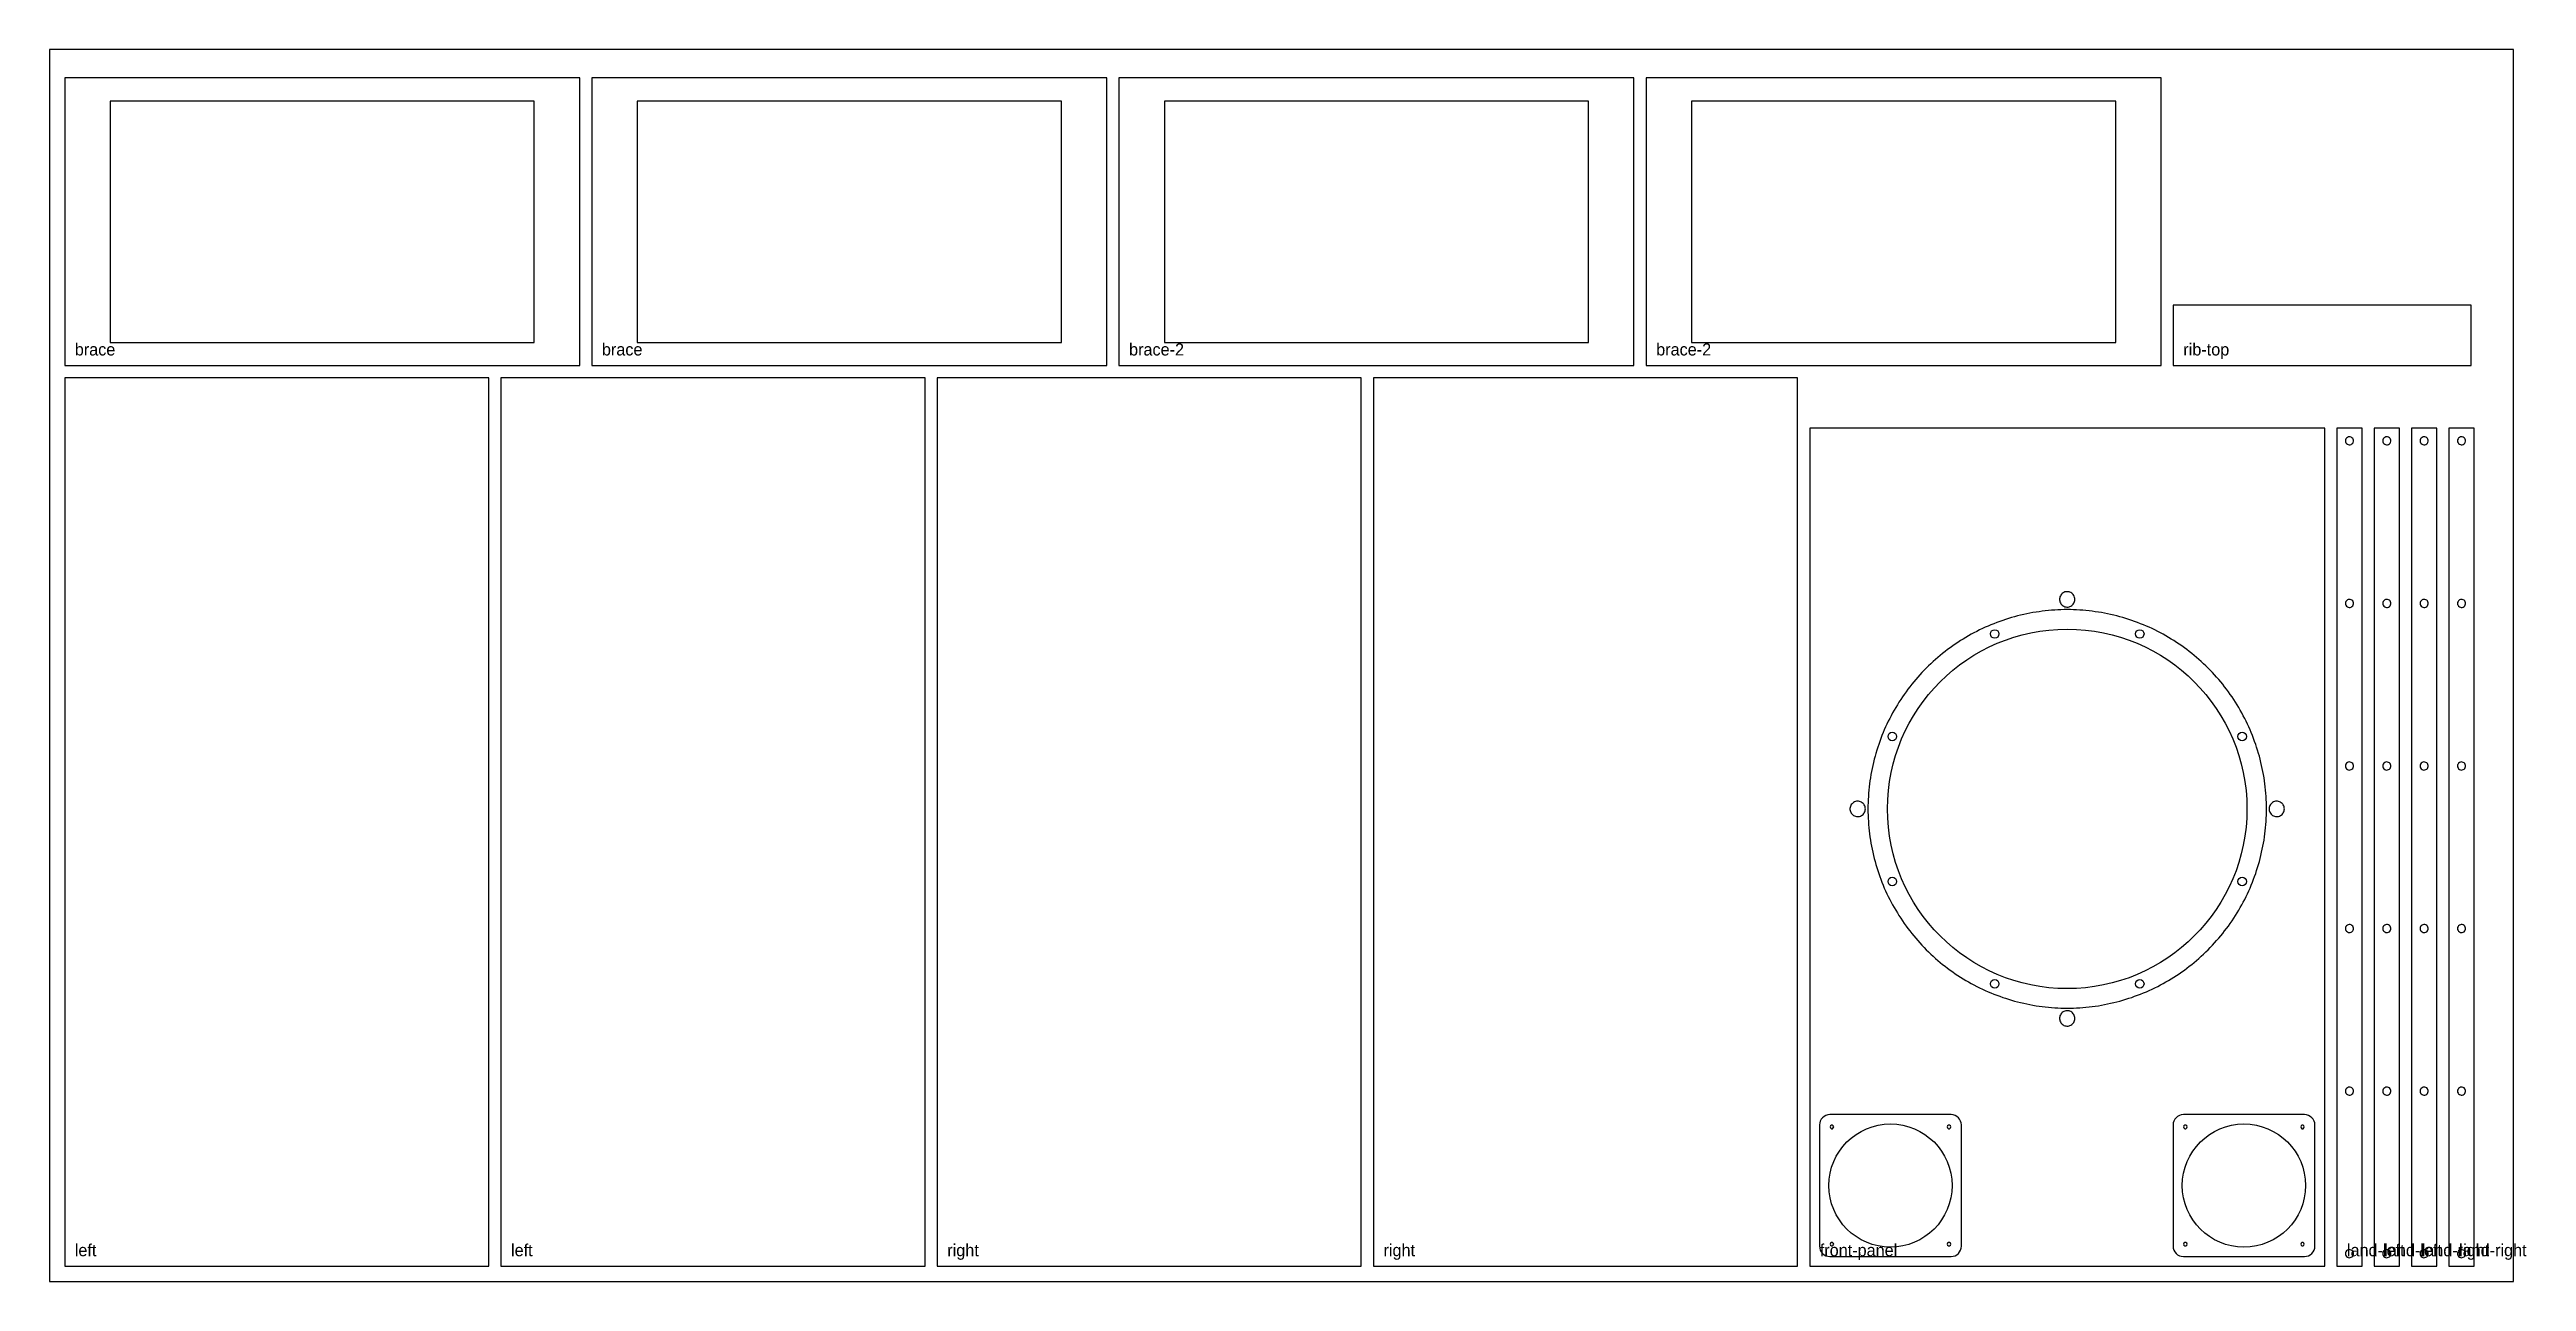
# Model space of a CAD drawing. Header units: millimetres. Extents: x 0 to 2453, y 0 to 1220.
import ezdxf

# ---------------------------------------------------------------- set-up
doc = ezdxf.new("R2010")
doc.units = ezdxf.units.MM
for name, color, linetype in [('CUT_INSIDE', 5, 'Continuous'), ('CUT_OUTSIDE', 1, 'Continuous'), ('POCKET_11MM', 3, 'Continuous'), ('POCKET_12MM', 3, 'Continuous'), ('POCKET_21MM', 3, 'Continuous'), ('POCKET_3.2MM', 3, 'Continuous'), ('POCKET_6MM', 3, 'Continuous')]:
    doc.layers.add(name, color=color, linetype=linetype)

msp = doc.modelspace()

# ---------------------------------------------------------------- linework, layer by layer
at = {"layer": 'CUT_INSIDE'}
for points in [[(60, 930), (480, 930), (480, 1169), (60, 1169), (60, 930)], [(582, 930), (1002, 930), (1002, 1169), (582, 1169), (582, 930)], [(1104, 930), (1524, 930), (1524, 1169), (1104, 1169), (1104, 930)], [(1626, 930), (2046, 930), (2046, 1169), (1626, 1169), (1626, 930)]]:
    msp.add_lwpolyline(points, close=True, dxfattribs=at)
for centre, radius in [((1998, 468), 178), ((1926.2, 641.2), 4.25), ((2069.8, 641.2), 4.25), ((1824.8, 539.8), 4.25), ((2171.2, 539.8), 4.25), ((1824.8, 396.2), 4.25), ((2171.2, 396.2), 4.25), ((1926.2, 294.8), 4.25), ((2069.8, 294.8), 4.25), ((1823, 95), 61), ((2173, 95), 61)]:
    msp.add_circle(centre, radius, dxfattribs=at)
at = {"layer": 'CUT_OUTSIDE'}
for points in [[(15, 1192), (15, 907), (525, 907), (525, 1192), (15, 1192)], [(537, 1192), (537, 907), (1047, 907), (1047, 1192), (537, 1192)], [(1059, 1192), (1059, 907), (1569, 907), (1569, 1192), (1059, 1192)], [(1581, 1192), (1581, 907), (2091, 907), (2091, 1192), (1581, 1192)], [(2398, 907), (2398, 967), (2103, 967), (2103, 907), (2398, 907)], [(435, 15), (435, 895), (15, 895), (15, 15), (435, 15)], [(867, 15), (867, 895), (447, 895), (447, 15), (867, 15)], [(879, 895), (879, 15), (1299, 15), (1299, 895), (879, 895)], [(1311, 895), (1311, 15), (1731, 15), (1731, 895), (1311, 895)], [(1743, 15), (2253, 15), (2253, 845), (1743, 845), (1743, 15)], [(2265, 15), (2290, 15), (2290, 845), (2265, 845), (2265, 15)], [(2302, 15), (2327, 15), (2327, 845), (2302, 845), (2302, 15)], [(2339, 15), (2364, 15), (2364, 845), (2339, 845), (2339, 15)], [(2376, 15), (2401, 15), (2401, 845), (2376, 845), (2376, 15)]]:
    msp.add_lwpolyline(points, close=True, dxfattribs=at)
at = {"layer": 'POCKET_11MM'}
msp.add_lwpolyline([(2195.3, 468), (2195.3, 471.1), (2195.2, 474.2), (2195.1, 477.3), (2194.9, 480.4), (2194.7, 483.5), (2194.4, 486.6), (2194.1, 489.7), (2193.7, 492.7), (2193.3, 495.8), (2192.9, 498.9), (2192.4, 501.9), (2191.8, 505), (2191.2, 508), (2190.5, 511), (2189.8, 514.1), (2189.1, 517.1), (2188.3, 520.1), (2187.5, 523), (2186.6, 526), (2185.6, 529), (2184.7, 531.9), (2183.6, 534.8), (2182.6, 537.7), (2181.4, 540.6), (2180.3, 543.5), (2179.1, 546.4), (2177.8, 549.2), (2176.5, 552), (2175.2, 554.8), (2173.8, 557.6), (2172.4, 560.3), (2170.9, 563), (2169.4, 565.8), (2167.8, 568.4), (2166.2, 571.1), (2164.6, 573.7), (2162.9, 576.3), (2161.2, 578.9), (2159.4, 581.4), (2157.6, 584), (2155.8, 586.5), (2153.9, 588.9), (2152, 591.4), (2150, 593.8), (2148, 596.1), (2146, 598.5), (2143.9, 600.8), (2141.8, 603.1), (2139.7, 605.3), (2137.5, 607.5), (2135.3, 609.7), (2133.1, 611.8), (2130.8, 613.9), (2128.5, 616), (2126.1, 618), (2123.8, 620), (2121.4, 622), (2118.9, 623.9), (2116.5, 625.8), (2114, 627.6), (2111.4, 629.4), (2108.9, 631.2), (2106.3, 632.9), (2103.7, 634.6), (2101.1, 636.2), (2098.4, 637.8), (2095.8, 639.4), (2093, 640.9), (2090.3, 642.4), (2087.6, 643.8), (2084.8, 645.2), (2082, 646.5), (2079.2, 647.8), (2076.4, 649.1), (2073.5, 650.3), (2070.6, 651.4), (2067.7, 652.6), (2064.8, 653.6), (2061.9, 654.7), (2059, 655.6), (2056, 656.6), (2053, 657.5), (2050.1, 658.3), (2047.1, 659.1), (2044.1, 659.8), (2041, 660.5), (2038, 661.2), (2035, 661.8), (2031.9, 662.4), (2028.9, 662.9), (2025.8, 663.3), (2022.7, 663.7), (2019.7, 664.1), (2016.6, 664.4), (2013.5, 664.7), (2010.4, 664.9), (2007.3, 665.1), (2004.2, 665.2), (2001.1, 665.3), (1998, 665.3), (1994.9, 665.3), (1991.8, 665.2), (1988.7, 665.1), (1985.6, 664.9), (1982.5, 664.7), (1979.4, 664.4), (1976.3, 664.1), (1973.3, 663.7), (1970.2, 663.3), (1967.1, 662.9), (1964.1, 662.4), (1961, 661.8), (1958, 661.2), (1955, 660.5), (1951.9, 659.8), (1948.9, 659.1), (1945.9, 658.3), (1943, 657.5), (1940, 656.6), (1937, 655.6), (1934.1, 654.7), (1931.2, 653.6), (1928.3, 652.6), (1925.4, 651.4), (1922.5, 650.3), (1919.6, 649.1), (1916.8, 647.8), (1914, 646.5), (1911.2, 645.2), (1908.4, 643.8), (1905.7, 642.4), (1903, 640.9), (1900.2, 639.4), (1897.6, 637.8), (1894.9, 636.2), (1892.3, 634.6), (1889.7, 632.9), (1887.1, 631.2), (1884.6, 629.4), (1882, 627.6), (1879.5, 625.8), (1877.1, 623.9), (1874.6, 622), (1872.2, 620), (1869.9, 618), (1867.5, 616), (1865.2, 613.9), (1862.9, 611.8), (1860.7, 609.7), (1858.5, 607.5), (1856.3, 605.3), (1854.2, 603.1), (1852.1, 600.8), (1850, 598.5), (1848, 596.1), (1846, 593.8), (1844, 591.4), (1842.1, 588.9), (1840.2, 586.5), (1838.4, 584), (1836.6, 581.4), (1834.8, 578.9), (1833.1, 576.3), (1831.4, 573.7), (1829.8, 571.1), (1828.2, 568.4), (1826.6, 565.8), (1825.1, 563), (1823.6, 560.3), (1822.2, 557.6), (1820.8, 554.8), (1819.5, 552), (1818.2, 549.2), (1816.9, 546.4), (1815.7, 543.5), (1814.6, 540.6), (1813.4, 537.7), (1812.4, 534.8), (1811.3, 531.9), (1810.4, 529), (1809.4, 526), (1808.5, 523), (1807.7, 520.1), (1806.9, 517.1), (1806.2, 514.1), (1805.5, 511), (1804.8, 508), (1804.2, 505), (1803.6, 501.9), (1803.1, 498.9), (1802.7, 495.8), (1802.3, 492.7), (1801.9, 489.7), (1801.6, 486.6), (1801.3, 483.5), (1801.1, 480.4), (1800.9, 477.3), (1800.8, 474.2), (1800.7, 471.1), (1800.7, 468), (1800.7, 464.9), (1800.8, 461.8), (1800.9, 458.7), (1801.1, 455.6), (1801.3, 452.5), (1801.6, 449.4), (1801.9, 446.3), (1802.3, 443.3), (1802.7, 440.2), (1803.1, 437.1), (1803.6, 434.1), (1804.2, 431), (1804.8, 428), (1805.5, 425), (1806.2, 421.9), (1806.9, 418.9), (1807.7, 415.9), (1808.5, 413), (1809.4, 410), (1810.4, 407), (1811.3, 404.1), (1812.4, 401.2), (1813.4, 398.3), (1814.6, 395.4), (1815.7, 392.5), (1816.9, 389.6), (1818.2, 386.8), (1819.5, 384), (1820.8, 381.2), (1822.2, 378.4), (1823.6, 375.7), (1825.1, 373), (1826.6, 370.2), (1828.2, 367.6), (1829.8, 364.9), (1831.4, 362.3), (1833.1, 359.7), (1834.8, 357.1), (1836.6, 354.6), (1838.4, 352), (1840.2, 349.5), (1842.1, 347.1), (1844, 344.6), (1846, 342.2), (1848, 339.9), (1850, 337.5), (1852.1, 335.2), (1854.2, 332.9), (1856.3, 330.7), (1858.5, 328.5), (1860.7, 326.3), (1862.9, 324.2), (1865.2, 322.1), (1867.5, 320), (1869.9, 318), (1872.2, 316), (1874.6, 314), (1877.1, 312.1), (1879.5, 310.2), (1882, 308.4), (1884.6, 306.6), (1887.1, 304.8), (1889.7, 303.1), (1892.3, 301.4), (1894.9, 299.8), (1897.6, 298.2), (1900.2, 296.6), (1903, 295.1), (1905.7, 293.6), (1908.4, 292.2), (1911.2, 290.8), (1914, 289.5), (1916.8, 288.2), (1919.6, 286.9), (1922.5, 285.7), (1925.4, 284.6), (1928.3, 283.4), (1931.2, 282.4), (1934.1, 281.3), (1937, 280.4), (1940, 279.4), (1943, 278.5), (1945.9, 277.7), (1948.9, 276.9), (1951.9, 276.2), (1955, 275.5), (1958, 274.8), (1961, 274.2), (1964.1, 273.6), (1967.1, 273.1), (1970.2, 272.7), (1973.3, 272.3), (1976.3, 271.9), (1979.4, 271.6), (1982.5, 271.3), (1985.6, 271.1), (1988.7, 270.9), (1991.8, 270.8), (1994.9, 270.7), (1998, 270.7), (2001.1, 270.7), (2004.2, 270.8), (2007.3, 270.9), (2010.4, 271.1), (2013.5, 271.3), (2016.6, 271.6), (2019.7, 271.9), (2022.7, 272.3), (2025.8, 272.7), (2028.9, 273.1), (2031.9, 273.6), (2035, 274.2), (2038, 274.8), (2041, 275.5), (2044.1, 276.2), (2047.1, 276.9), (2050.1, 277.7), (2053, 278.5), (2056, 279.4), (2059, 280.4), (2061.9, 281.3), (2064.8, 282.4), (2067.7, 283.4), (2070.6, 284.6), (2073.5, 285.7), (2076.4, 286.9), (2079.2, 288.2), (2082, 289.5), (2084.8, 290.8), (2087.6, 292.2), (2090.3, 293.6), (2093, 295.1), (2095.8, 296.6), (2098.4, 298.2), (2101.1, 299.8), (2103.7, 301.4), (2106.3, 303.1), (2108.9, 304.8), (2111.4, 306.6), (2114, 308.4), (2116.5, 310.2), (2118.9, 312.1), (2121.4, 314), (2123.8, 316), (2126.1, 318), (2128.5, 320), (2130.8, 322.1), (2133.1, 324.2), (2135.3, 326.3), (2137.5, 328.5), (2139.7, 330.7), (2141.8, 332.9), (2143.9, 335.2), (2146, 337.5), (2148, 339.9), (2150, 342.2), (2152, 344.6), (2153.9, 347.1), (2155.8, 349.5), (2157.6, 352), (2159.4, 354.6), (2161.2, 357.1), (2162.9, 359.7), (2164.6, 362.3), (2166.2, 364.9), (2167.8, 367.6), (2169.4, 370.2), (2170.9, 373), (2172.4, 375.7), (2173.8, 378.4), (2175.2, 381.2), (2176.5, 384), (2177.8, 386.8), (2179.1, 389.6), (2180.3, 392.5), (2181.4, 395.4), (2182.6, 398.3), (2183.6, 401.2), (2184.7, 404.1), (2185.6, 407), (2186.6, 410), (2187.5, 413), (2188.3, 415.9), (2189.1, 418.9), (2189.8, 421.9), (2190.5, 425), (2191.2, 428), (2191.8, 431), (2192.4, 434.1), (2192.9, 437.1), (2193.3, 440.2), (2193.7, 443.3), (2194.1, 446.3), (2194.4, 449.4), (2194.7, 452.5), (2194.9, 455.6), (2195.1, 458.7), (2195.2, 461.8), (2195.3, 464.9), (2195.3, 468)], close=True, dxfattribs=at)
at = {"layer": 'POCKET_12MM'}
for points in [[(2273.5, 832.5), (2273.6, 831.5), (2274, 830.6), (2274.6, 829.8), (2275.4, 829.1), (2276.3, 828.7), (2277.2, 828.5), (2278.2, 828.6), (2279.2, 828.9), (2280, 829.4), (2280.7, 830.1), (2281.2, 831), (2281.5, 832), (2281.5, 833), (2281.2, 834), (2280.7, 834.9), (2280, 835.6), (2279.2, 836.1), (2278.2, 836.4), (2277.2, 836.5), (2276.3, 836.3), (2275.4, 835.9), (2274.6, 835.2), (2274, 834.4), (2273.6, 833.5), (2273.5, 832.5)], [(2310.5, 832.5), (2310.6, 831.5), (2311, 830.6), (2311.6, 829.8), (2312.4, 829.1), (2313.3, 828.7), (2314.2, 828.5), (2315.2, 828.6), (2316.2, 828.9), (2317, 829.4), (2317.7, 830.1), (2318.2, 831), (2318.5, 832), (2318.5, 833), (2318.2, 834), (2317.7, 834.9), (2317, 835.6), (2316.2, 836.1), (2315.2, 836.4), (2314.2, 836.5), (2313.3, 836.3), (2312.4, 835.9), (2311.6, 835.2), (2311, 834.4), (2310.6, 833.5), (2310.5, 832.5)], [(2347.5, 832.5), (2347.6, 831.5), (2348, 830.6), (2348.6, 829.8), (2349.4, 829.1), (2350.3, 828.7), (2351.2, 828.5), (2352.2, 828.6), (2353.2, 828.9), (2354, 829.4), (2354.7, 830.1), (2355.2, 831), (2355.5, 832), (2355.5, 833), (2355.2, 834), (2354.7, 834.9), (2354, 835.6), (2353.2, 836.1), (2352.2, 836.4), (2351.2, 836.5), (2350.3, 836.3), (2349.4, 835.9), (2348.6, 835.2), (2348, 834.4), (2347.6, 833.5), (2347.5, 832.5)], [(2384.5, 832.5), (2384.6, 831.5), (2385, 830.6), (2385.6, 829.8), (2386.4, 829.1), (2387.3, 828.7), (2388.2, 828.5), (2389.2, 828.6), (2390.2, 828.9), (2391, 829.4), (2391.7, 830.1), (2392.2, 831), (2392.5, 832), (2392.5, 833), (2392.2, 834), (2391.7, 834.9), (2391, 835.6), (2390.2, 836.1), (2389.2, 836.4), (2388.2, 836.5), (2387.3, 836.3), (2386.4, 835.9), (2385.6, 835.2), (2385, 834.4), (2384.6, 833.5), (2384.5, 832.5)], [(2273.5, 671.5), (2273.6, 670.5), (2274, 669.6), (2274.6, 668.8), (2275.4, 668.1), (2276.3, 667.7), (2277.2, 667.5), (2278.2, 667.6), (2279.2, 667.9), (2280, 668.4), (2280.7, 669.1), (2281.2, 670), (2281.5, 671), (2281.5, 672), (2281.2, 673), (2280.7, 673.9), (2280, 674.6), (2279.2, 675.1), (2278.2, 675.4), (2277.2, 675.5), (2276.3, 675.3), (2275.4, 674.9), (2274.6, 674.2), (2274, 673.4), (2273.6, 672.5), (2273.5, 671.5)], [(2310.5, 671.5), (2310.6, 670.5), (2311, 669.6), (2311.6, 668.8), (2312.4, 668.1), (2313.3, 667.7), (2314.2, 667.5), (2315.2, 667.6), (2316.2, 667.9), (2317, 668.4), (2317.7, 669.1), (2318.2, 670), (2318.5, 671), (2318.5, 672), (2318.2, 673), (2317.7, 673.9), (2317, 674.6), (2316.2, 675.1), (2315.2, 675.4), (2314.2, 675.5), (2313.3, 675.3), (2312.4, 674.9), (2311.6, 674.2), (2311, 673.4), (2310.6, 672.5), (2310.5, 671.5)], [(2347.5, 671.5), (2347.6, 670.5), (2348, 669.6), (2348.6, 668.8), (2349.4, 668.1), (2350.3, 667.7), (2351.2, 667.5), (2352.2, 667.6), (2353.2, 667.9), (2354, 668.4), (2354.7, 669.1), (2355.2, 670), (2355.5, 671), (2355.5, 672), (2355.2, 673), (2354.7, 673.9), (2354, 674.6), (2353.2, 675.1), (2352.2, 675.4), (2351.2, 675.5), (2350.3, 675.3), (2349.4, 674.9), (2348.6, 674.2), (2348, 673.4), (2347.6, 672.5), (2347.5, 671.5)], [(2384.5, 671.5), (2384.6, 670.5), (2385, 669.6), (2385.6, 668.8), (2386.4, 668.1), (2387.3, 667.7), (2388.2, 667.5), (2389.2, 667.6), (2390.2, 667.9), (2391, 668.4), (2391.7, 669.1), (2392.2, 670), (2392.5, 671), (2392.5, 672), (2392.2, 673), (2391.7, 673.9), (2391, 674.6), (2390.2, 675.1), (2389.2, 675.4), (2388.2, 675.5), (2387.3, 675.3), (2386.4, 674.9), (2385.6, 674.2), (2385, 673.4), (2384.6, 672.5), (2384.5, 671.5)], [(2273.5, 510.5), (2273.6, 509.5), (2274, 508.6), (2274.6, 507.8), (2275.4, 507.1), (2276.3, 506.7), (2277.2, 506.5), (2278.2, 506.6), (2279.2, 506.9), (2280, 507.4), (2280.7, 508.1), (2281.2, 509), (2281.5, 510), (2281.5, 511), (2281.2, 512), (2280.7, 512.9), (2280, 513.6), (2279.2, 514.1), (2278.2, 514.4), (2277.2, 514.5), (2276.3, 514.3), (2275.4, 513.9), (2274.6, 513.2), (2274, 512.4), (2273.6, 511.5), (2273.5, 510.5)], [(2310.5, 510.5), (2310.6, 509.5), (2311, 508.6), (2311.6, 507.8), (2312.4, 507.1), (2313.3, 506.7), (2314.2, 506.5), (2315.2, 506.6), (2316.2, 506.9), (2317, 507.4), (2317.7, 508.1), (2318.2, 509), (2318.5, 510), (2318.5, 511), (2318.2, 512), (2317.7, 512.9), (2317, 513.6), (2316.2, 514.1), (2315.2, 514.4), (2314.2, 514.5), (2313.3, 514.3), (2312.4, 513.9), (2311.6, 513.2), (2311, 512.4), (2310.6, 511.5), (2310.5, 510.5)], [(2347.5, 510.5), (2347.6, 509.5), (2348, 508.6), (2348.6, 507.8), (2349.4, 507.1), (2350.3, 506.7), (2351.2, 506.5), (2352.2, 506.6), (2353.2, 506.9), (2354, 507.4), (2354.7, 508.1), (2355.2, 509), (2355.5, 510), (2355.5, 511), (2355.2, 512), (2354.7, 512.9), (2354, 513.6), (2353.2, 514.1), (2352.2, 514.4), (2351.2, 514.5), (2350.3, 514.3), (2349.4, 513.9), (2348.6, 513.2), (2348, 512.4), (2347.6, 511.5), (2347.5, 510.5)], [(2384.5, 510.5), (2384.6, 509.5), (2385, 508.6), (2385.6, 507.8), (2386.4, 507.1), (2387.3, 506.7), (2388.2, 506.5), (2389.2, 506.6), (2390.2, 506.9), (2391, 507.4), (2391.7, 508.1), (2392.2, 509), (2392.5, 510), (2392.5, 511), (2392.2, 512), (2391.7, 512.9), (2391, 513.6), (2390.2, 514.1), (2389.2, 514.4), (2388.2, 514.5), (2387.3, 514.3), (2386.4, 513.9), (2385.6, 513.2), (2385, 512.4), (2384.6, 511.5), (2384.5, 510.5)], [(2273.5, 349.5), (2273.6, 348.5), (2274, 347.6), (2274.6, 346.8), (2275.4, 346.1), (2276.3, 345.7), (2277.2, 345.5), (2278.2, 345.6), (2279.2, 345.9), (2280, 346.4), (2280.7, 347.1), (2281.2, 348), (2281.5, 349), (2281.5, 350), (2281.2, 351), (2280.7, 351.9), (2280, 352.6), (2279.2, 353.1), (2278.2, 353.4), (2277.2, 353.5), (2276.3, 353.3), (2275.4, 352.9), (2274.6, 352.2), (2274, 351.4), (2273.6, 350.5), (2273.5, 349.5)], [(2310.5, 349.5), (2310.6, 348.5), (2311, 347.6), (2311.6, 346.8), (2312.4, 346.1), (2313.3, 345.7), (2314.2, 345.5), (2315.2, 345.6), (2316.2, 345.9), (2317, 346.4), (2317.7, 347.1), (2318.2, 348), (2318.5, 349), (2318.5, 350), (2318.2, 351), (2317.7, 351.9), (2317, 352.6), (2316.2, 353.1), (2315.2, 353.4), (2314.2, 353.5), (2313.3, 353.3), (2312.4, 352.9), (2311.6, 352.2), (2311, 351.4), (2310.6, 350.5), (2310.5, 349.5)], [(2347.5, 349.5), (2347.6, 348.5), (2348, 347.6), (2348.6, 346.8), (2349.4, 346.1), (2350.3, 345.7), (2351.2, 345.5), (2352.2, 345.6), (2353.2, 345.9), (2354, 346.4), (2354.7, 347.1), (2355.2, 348), (2355.5, 349), (2355.5, 350), (2355.2, 351), (2354.7, 351.9), (2354, 352.6), (2353.2, 353.1), (2352.2, 353.4), (2351.2, 353.5), (2350.3, 353.3), (2349.4, 352.9), (2348.6, 352.2), (2348, 351.4), (2347.6, 350.5), (2347.5, 349.5)], [(2384.5, 349.5), (2384.6, 348.5), (2385, 347.6), (2385.6, 346.8), (2386.4, 346.1), (2387.3, 345.7), (2388.2, 345.5), (2389.2, 345.6), (2390.2, 345.9), (2391, 346.4), (2391.7, 347.1), (2392.2, 348), (2392.5, 349), (2392.5, 350), (2392.2, 351), (2391.7, 351.9), (2391, 352.6), (2390.2, 353.1), (2389.2, 353.4), (2388.2, 353.5), (2387.3, 353.3), (2386.4, 352.9), (2385.6, 352.2), (2385, 351.4), (2384.6, 350.5), (2384.5, 349.5)], [(2273.5, 188.5), (2273.6, 187.5), (2274, 186.6), (2274.6, 185.8), (2275.4, 185.1), (2276.3, 184.7), (2277.2, 184.5), (2278.2, 184.6), (2279.2, 184.9), (2280, 185.4), (2280.7, 186.1), (2281.2, 187), (2281.5, 188), (2281.5, 189), (2281.2, 190), (2280.7, 190.9), (2280, 191.6), (2279.2, 192.1), (2278.2, 192.4), (2277.2, 192.5), (2276.3, 192.3), (2275.4, 191.9), (2274.6, 191.2), (2274, 190.4), (2273.6, 189.5), (2273.5, 188.5)], [(2310.5, 188.5), (2310.6, 187.5), (2311, 186.6), (2311.6, 185.8), (2312.4, 185.1), (2313.3, 184.7), (2314.2, 184.5), (2315.2, 184.6), (2316.2, 184.9), (2317, 185.4), (2317.7, 186.1), (2318.2, 187), (2318.5, 188), (2318.5, 189), (2318.2, 190), (2317.7, 190.9), (2317, 191.6), (2316.2, 192.1), (2315.2, 192.4), (2314.2, 192.5), (2313.3, 192.3), (2312.4, 191.9), (2311.6, 191.2), (2311, 190.4), (2310.6, 189.5), (2310.5, 188.5)], [(2347.5, 188.5), (2347.6, 187.5), (2348, 186.6), (2348.6, 185.8), (2349.4, 185.1), (2350.3, 184.7), (2351.2, 184.5), (2352.2, 184.6), (2353.2, 184.9), (2354, 185.4), (2354.7, 186.1), (2355.2, 187), (2355.5, 188), (2355.5, 189), (2355.2, 190), (2354.7, 190.9), (2354, 191.6), (2353.2, 192.1), (2352.2, 192.4), (2351.2, 192.5), (2350.3, 192.3), (2349.4, 191.9), (2348.6, 191.2), (2348, 190.4), (2347.6, 189.5), (2347.5, 188.5)], [(2384.5, 188.5), (2384.6, 187.5), (2385, 186.6), (2385.6, 185.8), (2386.4, 185.1), (2387.3, 184.7), (2388.2, 184.5), (2389.2, 184.6), (2390.2, 184.9), (2391, 185.4), (2391.7, 186.1), (2392.2, 187), (2392.5, 188), (2392.5, 189), (2392.2, 190), (2391.7, 190.9), (2391, 191.6), (2390.2, 192.1), (2389.2, 192.4), (2388.2, 192.5), (2387.3, 192.3), (2386.4, 191.9), (2385.6, 191.2), (2385, 190.4), (2384.6, 189.5), (2384.5, 188.5)], [(2273.5, 27.5), (2273.6, 26.5), (2274, 25.6), (2274.6, 24.8), (2275.4, 24.1), (2276.3, 23.7), (2277.2, 23.5), (2278.2, 23.6), (2279.2, 23.9), (2280, 24.4), (2280.7, 25.1), (2281.2, 26), (2281.5, 27), (2281.5, 28), (2281.2, 29), (2280.7, 29.9), (2280, 30.6), (2279.2, 31.1), (2278.2, 31.4), (2277.2, 31.5), (2276.3, 31.3), (2275.4, 30.9), (2274.6, 30.2), (2274, 29.4), (2273.6, 28.5), (2273.5, 27.5)], [(2310.5, 27.5), (2310.6, 26.5), (2311, 25.6), (2311.6, 24.8), (2312.4, 24.1), (2313.3, 23.7), (2314.2, 23.5), (2315.2, 23.6), (2316.2, 23.9), (2317, 24.4), (2317.7, 25.1), (2318.2, 26), (2318.5, 27), (2318.5, 28), (2318.2, 29), (2317.7, 29.9), (2317, 30.6), (2316.2, 31.1), (2315.2, 31.4), (2314.2, 31.5), (2313.3, 31.3), (2312.4, 30.9), (2311.6, 30.2), (2311, 29.4), (2310.6, 28.5), (2310.5, 27.5)], [(2347.5, 27.5), (2347.6, 26.5), (2348, 25.6), (2348.6, 24.8), (2349.4, 24.1), (2350.3, 23.7), (2351.2, 23.5), (2352.2, 23.6), (2353.2, 23.9), (2354, 24.4), (2354.7, 25.1), (2355.2, 26), (2355.5, 27), (2355.5, 28), (2355.2, 29), (2354.7, 29.9), (2354, 30.6), (2353.2, 31.1), (2352.2, 31.4), (2351.2, 31.5), (2350.3, 31.3), (2349.4, 30.9), (2348.6, 30.2), (2348, 29.4), (2347.6, 28.5), (2347.5, 27.5)], [(2384.5, 27.5), (2384.6, 26.5), (2385, 25.6), (2385.6, 24.8), (2386.4, 24.1), (2387.3, 23.7), (2388.2, 23.5), (2389.2, 23.6), (2390.2, 23.9), (2391, 24.4), (2391.7, 25.1), (2392.2, 26), (2392.5, 27), (2392.5, 28), (2392.2, 29), (2391.7, 29.9), (2391, 30.6), (2390.2, 31.1), (2389.2, 31.4), (2388.2, 31.5), (2387.3, 31.3), (2386.4, 30.9), (2385.6, 30.2), (2385, 29.4), (2384.6, 28.5), (2384.5, 27.5)]]:
    msp.add_lwpolyline(points, close=True, dxfattribs=at)
at = {"layer": 'POCKET_21MM'}
for points in [[(1766.8, 153), (1766.4, 154), (1765.5, 154.7), (1764.5, 154.7), (1763.6, 154), (1763.2, 153), (1763.6, 152), (1764.5, 151.3), (1765.5, 151.3), (1766.4, 152), (1766.8, 153)], [(1882.8, 153), (1882.4, 154), (1881.5, 154.7), (1880.5, 154.7), (1879.6, 154), (1879.2, 153), (1879.6, 152), (1880.5, 151.3), (1881.5, 151.3), (1882.4, 152), (1882.8, 153)], [(2116.8, 153), (2116.4, 154), (2115.5, 154.7), (2114.5, 154.7), (2113.6, 154), (2113.2, 153), (2113.6, 152), (2114.5, 151.3), (2115.5, 151.3), (2116.4, 152), (2116.8, 153)], [(2232.8, 153), (2232.4, 154), (2231.5, 154.7), (2230.5, 154.7), (2229.6, 154), (2229.2, 153), (2229.6, 152), (2230.5, 151.3), (2231.5, 151.3), (2232.4, 152), (2232.8, 153)], [(1766.8, 37), (1766.4, 38), (1765.5, 38.7), (1764.5, 38.7), (1763.6, 38), (1763.2, 37), (1763.6, 36), (1764.5, 35.3), (1765.5, 35.3), (1766.4, 36), (1766.8, 37)], [(1882.8, 37), (1882.4, 38), (1881.5, 38.7), (1880.5, 38.7), (1879.6, 38), (1879.2, 37), (1879.6, 36), (1880.5, 35.3), (1881.5, 35.3), (1882.4, 36), (1882.8, 37)], [(2116.8, 37), (2116.4, 38), (2115.5, 38.7), (2114.5, 38.7), (2113.6, 38), (2113.2, 37), (2113.6, 36), (2114.5, 35.3), (2115.5, 35.3), (2116.4, 36), (2116.8, 37)], [(2232.8, 37), (2232.4, 38), (2231.5, 38.7), (2230.5, 38.7), (2229.6, 38), (2229.2, 37), (2229.6, 36), (2230.5, 35.3), (2231.5, 35.3), (2232.4, 36), (2232.8, 37)]]:
    msp.add_lwpolyline(points, close=True, dxfattribs=at)
at = {"layer": 'POCKET_3.2MM'}
for points in [[(2005.6, 675.5), (2005.5, 676.5), (2005.3, 677.5), (2005, 678.5), (2004.5, 679.4), (2004, 680.2), (2003.3, 681), (2002.5, 681.6), (2001.7, 682.2), (2000.7, 682.6), (1999.8, 682.9), (1998.8, 683.1), (1997.7, 683.1), (1996.7, 683), (1995.7, 682.8), (1994.8, 682.4), (1993.9, 681.9), (1993.1, 681.3), (1992.4, 680.6), (1991.7, 679.8), (1991.2, 678.9), (1990.8, 678), (1990.6, 677), (1990.4, 676), (1990.4, 675), (1990.6, 674), (1990.8, 673), (1991.2, 672.1), (1991.7, 671.2), (1992.4, 670.4), (1993.1, 669.7), (1993.9, 669.1), (1994.8, 668.6), (1995.7, 668.2), (1996.7, 668), (1997.7, 667.9), (1998.8, 667.9), (1999.8, 668.1), (2000.7, 668.4), (2001.7, 668.8), (2002.5, 669.4), (2003.3, 670), (2004, 670.8), (2004.5, 671.6), (2005, 672.5), (2005.3, 673.5), (2005.5, 674.5), (2005.6, 675.5)], [(1798.1, 468), (1798, 469), (1797.8, 470), (1797.5, 471), (1797, 471.9), (1796.5, 472.7), (1795.8, 473.5), (1795, 474.1), (1794.2, 474.7), (1793.2, 475.1), (1792.3, 475.4), (1791.3, 475.6), (1790.2, 475.6), (1789.2, 475.5), (1788.2, 475.3), (1787.3, 474.9), (1786.4, 474.4), (1785.6, 473.8), (1784.9, 473.1), (1784.2, 472.3), (1783.7, 471.4), (1783.3, 470.5), (1783.1, 469.5), (1782.9, 468.5), (1782.9, 467.5), (1783.1, 466.5), (1783.3, 465.5), (1783.7, 464.6), (1784.2, 463.7), (1784.9, 462.9), (1785.6, 462.2), (1786.4, 461.6), (1787.3, 461.1), (1788.2, 460.7), (1789.2, 460.5), (1790.2, 460.4), (1791.3, 460.4), (1792.3, 460.6), (1793.2, 460.9), (1794.2, 461.3), (1795, 461.9), (1795.8, 462.5), (1796.5, 463.3), (1797, 464.1), (1797.5, 465), (1797.8, 466), (1798, 467), (1798.1, 468)], [(2213.1, 468), (2213, 469), (2212.8, 470), (2212.5, 471), (2212, 471.9), (2211.5, 472.7), (2210.8, 473.5), (2210, 474.1), (2209.2, 474.7), (2208.2, 475.1), (2207.3, 475.4), (2206.3, 475.6), (2205.2, 475.6), (2204.2, 475.5), (2203.2, 475.3), (2202.3, 474.9), (2201.4, 474.4), (2200.6, 473.8), (2199.9, 473.1), (2199.2, 472.3), (2198.7, 471.4), (2198.3, 470.5), (2198.1, 469.5), (2197.9, 468.5), (2197.9, 467.5), (2198.1, 466.5), (2198.3, 465.5), (2198.7, 464.6), (2199.2, 463.7), (2199.9, 462.9), (2200.6, 462.2), (2201.4, 461.6), (2202.3, 461.1), (2203.2, 460.7), (2204.2, 460.5), (2205.2, 460.4), (2206.3, 460.4), (2207.3, 460.6), (2208.2, 460.9), (2209.2, 461.3), (2210, 461.9), (2210.8, 462.5), (2211.5, 463.3), (2212, 464.1), (2212.5, 465), (2212.8, 466), (2213, 467), (2213.1, 468)], [(2005.6, 260.5), (2005.5, 261.5), (2005.3, 262.5), (2005, 263.5), (2004.5, 264.4), (2004, 265.2), (2003.3, 266), (2002.5, 266.6), (2001.7, 267.2), (2000.7, 267.6), (1999.8, 267.9), (1998.8, 268.1), (1997.7, 268.1), (1996.7, 268), (1995.7, 267.8), (1994.8, 267.4), (1993.9, 266.9), (1993.1, 266.3), (1992.4, 265.6), (1991.7, 264.8), (1991.2, 263.9), (1990.8, 263), (1990.6, 262), (1990.4, 261), (1990.4, 260), (1990.6, 259), (1990.8, 258), (1991.2, 257.1), (1991.7, 256.2), (1992.4, 255.4), (1993.1, 254.7), (1993.9, 254.1), (1994.8, 253.6), (1995.7, 253.2), (1996.7, 253), (1997.7, 252.9), (1998.8, 252.9), (1999.8, 253.1), (2000.7, 253.4), (2001.7, 253.8), (2002.5, 254.4), (2003.3, 255), (2004, 255.8), (2004.5, 256.6), (2005, 257.5), (2005.3, 258.5), (2005.5, 259.5), (2005.6, 260.5)]]:
    msp.add_lwpolyline(points, close=True, dxfattribs=at)
at = {"layer": 'POCKET_6MM'}
for points in [[(1893.2, 155), (1893.1, 157), (1892.5, 158.9), (1891.5, 160.7), (1890.2, 162.2), (1888.7, 163.5), (1886.9, 164.5), (1885, 165.1), (1883, 165.2), (1763, 165.2), (1761, 165.1), (1759.1, 164.5), (1757.3, 163.5), (1755.8, 162.2), (1754.5, 160.7), (1753.5, 158.9), (1752.9, 157), (1752.8, 155), (1752.8, 35), (1752.9, 33), (1753.5, 31.1), (1754.5, 29.3), (1755.8, 27.8), (1757.3, 26.5), (1759.1, 25.5), (1761, 24.9), (1763, 24.8), (1883, 24.8), (1885, 24.9), (1886.9, 25.5), (1888.7, 26.5), (1890.2, 27.8), (1891.5, 29.3), (1892.5, 31.1), (1893.1, 33), (1893.2, 35), (1893.2, 155)], [(2243.2, 155), (2243.1, 157), (2242.5, 158.9), (2241.5, 160.7), (2240.2, 162.2), (2238.7, 163.5), (2236.9, 164.5), (2235, 165.1), (2233, 165.2), (2113, 165.2), (2111, 165.1), (2109.1, 164.5), (2107.3, 163.5), (2105.8, 162.2), (2104.5, 160.7), (2103.5, 158.9), (2102.9, 157), (2102.8, 155), (2102.8, 35), (2102.9, 33), (2103.5, 31.1), (2104.5, 29.3), (2105.8, 27.8), (2107.3, 26.5), (2109.1, 25.5), (2111, 24.9), (2113, 24.8), (2233, 24.8), (2235, 24.9), (2236.9, 25.5), (2238.7, 26.5), (2240.2, 27.8), (2241.5, 29.3), (2242.5, 31.1), (2243.1, 33), (2243.2, 35), (2243.2, 155)]]:
    msp.add_lwpolyline(points, close=True, dxfattribs=at)
at = {"layer": 'SHEET_EDGE'}
msp.add_lwpolyline([(0, 0), (2440, 0), (2440, 1220), (0, 1220)], close=True, dxfattribs=at)

# ---------------------------------------------------------------- texts
at = {"layer": 'NOTES'}
for s, p in [('brace', (25, 917)), ('brace', (547, 917)), ('brace-2', (1069, 917)), ('brace-2', (1591, 917)), ('rib-top', (2113, 917)), ('left', (25, 25)), ('left', (457, 25)), ('right', (889, 25)), ('right', (1321, 25)), ('front-panel', (1753, 25)), ('land-left', (2275, 25)), ('land-left', (2312, 25)), ('land-right', (2349, 25)), ('land-right', (2386, 25))]:
    msp.add_text(s, height=12, dxfattribs=at).set_placement(p)

doc.saveas('drawing.dxf')
